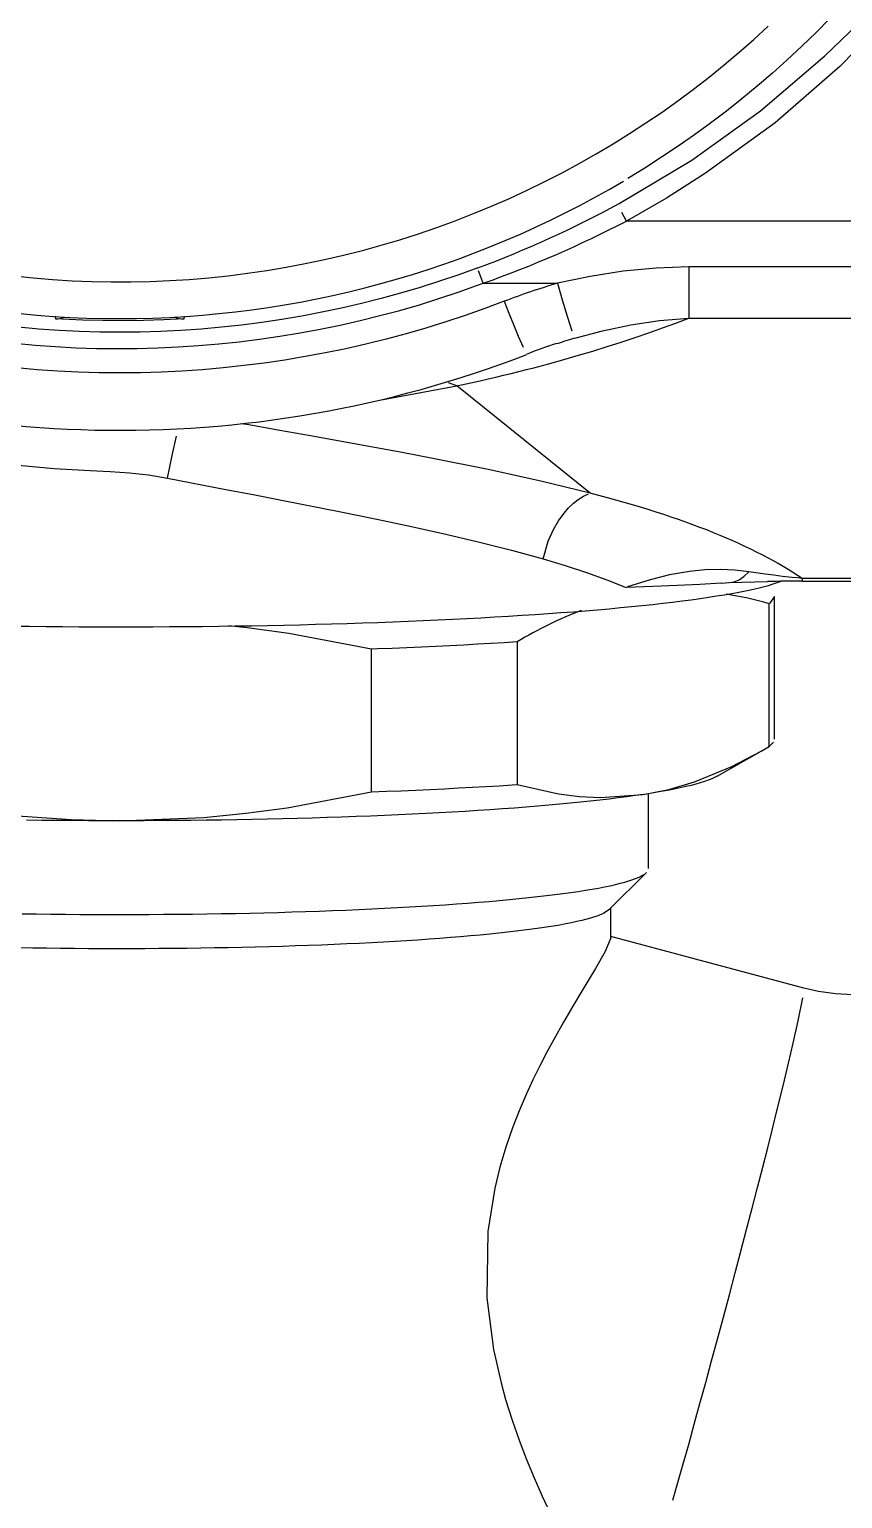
# Model space of a CAD drawing. Header units: millimetres. Extents: x 441156 to 441876, y 4514765 to 4515211.
# Drawn here: x 441593.2436 to 441593.3243, y 4515153.6688 to 4515153.8147 of the extents above; entities that cross this region are included whole.
import ezdxf

# ---------------------------------------------------------------- set-up
doc = ezdxf.new("R2010")
doc.units = ezdxf.units.MM
doc.layers.add('Terminale_sfiato', color=7, linetype='Continuous')

msp = doc.modelspace()

# ---------------------------------------------------------------- linework, layer by layer
at = {"layer": 'Terminale_sfiato', "color": 254, "linetype": 'Continuous'}
for p, q in [((441593.4305942032, 4515153.795660889), (441593.302889388, 4515153.795660889)), ((441593.3433498802, 4515153.791109625), (441593.309093766, 4515153.791109625)), ((441593.309093766, 4515153.791109625), (441593.309093766, 4515153.786016192)), ((441593.2886607071, 4515153.789483634), (441593.2960482343, 4515153.789483634)), ((441593.2461738446, 4515153.786209108), (441593.2462141872, 4515153.785969921)), ((441593.2589742191, 4515153.785969921), (441593.2590148334, 4515153.786210719)), ((441593.309093766, 4515153.786016192), (441593.3433498802, 4515153.786016192)), ((441593.2783611083, 4515153.777869618), (441593.2860406312, 4515153.779296116)), ((441593.2992936045, 4515153.76862656), (441593.2860406312, 4515153.779296116)), ((441593.3123051936, 4515153.759708242), (441593.3130771662, 4515153.759755875)), ((441593.3130733529, 4515153.759755665), (441593.3168991698, 4515153.759860759)), ((441593.3433498802, 4515153.760175073), (441593.3203176107, 4515153.760175073)), ((441593.3203176107, 4515153.760175073), (441593.3203176107, 4515153.759902152)), ((441593.3203176107, 4515153.759901977), (441593.3433498802, 4515153.759901977)), ((441593.3175942032, 4515153.74419567), (441593.3175942032, 4515153.758368031)), ((441593.3170557274, 4515153.743467974), (441593.3170557274, 4515153.757640336)), ((441593.2920557274, 4515153.753866382), (441593.2920557274, 4515153.739694021)), ((441593.2775942032, 4515153.738966325), (441593.2775942032, 4515153.753138687)), ((441593.3119013185, 4515153.740527476), (441593.3162588608, 4515153.743004788)), ((441593.3162466854, 4515153.742997866), (441593.3170557274, 4515153.743467974)), ((441593.3050942032, 4515153.731357956), (441593.3050942032, 4515153.738788258)), ((441593.3011572721, 4515153.727250501), (441593.3048928928, 4515153.730957637)), ((441593.3013442032, 4515153.724459864), (441593.3013442032, 4515153.727436007)), ((441593.320488337, 4515153.719477565), (441593.3013442032, 4515153.7245877))]:
    msp.add_line(p, q, dxfattribs=at)
for points in [[(441593.3021578767, 4515153.797402498, 0), (441593.309384381, 4515153.801727909, 0), (441593.3162123332, 4515153.806626792, 0), (441593.3225974899, 4515153.812067935, 0), (441593.3258209877, 4515153.815193787, 0), (441593.3289053382, 4515153.818466608, 0), (441593.3342436531, 4515153.824920624, 0), (441593.3390199041, 4515153.83180415, 0), (441593.3432004894, 4515153.839074254, 0), (441593.3451851439, 4515153.843113863, 0), (441593.346988966, 4515153.847252156, 0), (441593.3498195998, 4515153.855103335, 0), (441593.3519834686, 4515153.863182983, 0), (441593.3534628536, 4515153.871435005, 0), (441593.3539705473, 4515153.875920552, 0), (441593.3542760199, 4515153.880439116, 0), (441593.3543104269, 4515153.888613959, 0), (441593.3536741494, 4515153.896834509, 0), (441593.3523755288, 4515153.904957308, 0), (441593.3523224886, 4515153.905218565, 0)], [(441593.3300308288, 4515153.817116137, 0), (441593.3240823, 4515153.811022215, 0), (441593.317637841, 4515153.805441576, 0), (441593.3107390348, 4515153.800409398, 0), (441593.3068694544, 4515153.797949328, 0), (441593.302889388, 4515153.795660889, 0)], [(441593.3231048653, 4515153.815813815, 0), (441593.3217155314, 4515153.814408633, 0), (441593.3202979856, 4515153.813031698, 0), (441593.3188528062, 4515153.811683571, 0), (441593.3173805831, 4515153.810364803, 0), (441593.3158819174, 4515153.809075933, 0), (441593.3143574206, 4515153.807817487, 0), (441593.312807715, 4515153.806589978, 0), (441593.311233433, 4515153.805393906, 0), (441593.3096352172, 4515153.804229761, 0), (441593.30801372, 4515153.803098018, 0), (441593.3063696033, 4515153.801999139, 0), (441593.3047035378, 4515153.800933571, 0), (441593.3030162039, 4515153.799901749, 0), (441593.3025896631, 4515153.799648251, 0)], [(441593.2420667272, 4515153.790213628, 0), (441593.2439957118, 4515153.790017102, 0), (441593.2459283553, 4515153.789860255, 0), (441593.2478638351, 4515153.789743154, 0), (441593.2498013279, 4515153.78966585, 0), (441593.2517400091, 4515153.789628375, 0), (441593.2536790538, 4515153.789630746, 0), (441593.2556176369, 4515153.78967296, 0), (441593.2575549334, 4515153.789755, 0), (441593.259490119, 4515153.789876832, 0), (441593.2614223703, 4515153.790038402, 0), (441593.263350865, 4515153.790239643, 0), (441593.2652747825, 4515153.79048047, 0), (441593.2671933042, 4515153.790760779, 0), (441593.2691056136, 4515153.791080451, 0), (441593.2710108972, 4515153.791439351, 0), (441593.272908344, 4515153.791837324, 0), (441593.2747971467, 4515153.792274203, 0), (441593.2766765017, 4515153.792749801, 0), (441593.2785456091, 4515153.793263916, 0), (441593.2804036736, 4515153.793816329, 0), (441593.2822499047, 4515153.794406805, 0), (441593.2840835167, 4515153.795035093, 0), (441593.2859037293, 4515153.795700925, 0), (441593.287709768, 4515153.796404019, 0), (441593.2895008643, 4515153.797144074, 0), (441593.2912762561, 4515153.797920777, 0), (441593.2930351878, 4515153.798733795, 0), (441593.2947769111, 4515153.799582785, 0), (441593.2965006848, 4515153.800467383, 0), (441593.2982057754, 4515153.801387215, 0), (441593.2998914573, 4515153.802341888, 0), (441593.3015570132, 4515153.803330995, 0), (441593.3032017345, 4515153.804354118, 0), (441593.3048249212, 4515153.805410819, 0), (441593.3064258827, 4515153.80650065, 0), (441593.3080039377, 4515153.807623147, 0), (441593.3095584147, 4515153.808777831, 0), (441593.3110886522, 4515153.809964212, 0), (441593.3125939991, 4515153.811181785, 0), (441593.314073815, 4515153.812430031, 0), (441593.31552747, 4515153.81370842, 0), (441593.3169543456, 4515153.815016407, 0)], [(441593.302889388, 4515153.795660889, 0), (441593.3028635037, 4515153.795704661, 0), (441593.302837651, 4515153.795748916, 0), (441593.3028118613, 4515153.795793598, 0), (441593.302786166, 4515153.795838654, 0), (441593.3027605966, 4515153.79588403, 0), (441593.302735184, 4515153.795929669, 0), (441593.3027099593, 4515153.795975517, 0), (441593.3026849532, 4515153.796021516, 0), (441593.3026601962, 4515153.796067612, 0), (441593.3026357184, 4515153.796113748, 0), (441593.3026115497, 4515153.796159868, 0), (441593.3025877195, 4515153.796205916, 0), (441593.3025642568, 4515153.796251834, 0), (441593.3025411902, 4515153.796297569, 0), (441593.3025185479, 4515153.796343063, 0), (441593.3024963574, 4515153.796388262, 0), (441593.3024746457, 4515153.796433111, 0), (441593.3024534393, 4515153.796477553, 0), (441593.302432764, 4515153.796521537, 0), (441593.3024126451, 4515153.796565007, 0), (441593.302393107, 4515153.796607913, 0), (441593.3023741736, 4515153.796650199, 0), (441593.3023558679, 4515153.796691815, 0), (441593.3023382121, 4515153.796732712, 0), (441593.302321228, 4515153.796772838, 0), (441593.302304936, 4515153.796812145, 0), (441593.3022893561, 4515153.796850584, 0), (441593.3022745072, 4515153.79688811, 0), (441593.3022604075, 4515153.796924677, 0), (441593.302247074, 4515153.796960239, 0), (441593.3022345232, 4515153.796994754, 0), (441593.3022227702, 4515153.797028179, 0), (441593.3022118293, 4515153.797060474, 0), (441593.302201714, 4515153.7970916, 0), (441593.3021924365, 4515153.797121517, 0), (441593.3021840082, 4515153.797150191, 0), (441593.3021764391, 4515153.797177586, 0), (441593.3021697388, 4515153.797203668, 0), (441593.3021639152, 4515153.797228407, 0), (441593.3021589755, 4515153.797251771, 0), (441593.3021549257, 4515153.797273734, 0), (441593.3021517707, 4515153.797294266, 0), (441593.3021495144, 4515153.797313344, 0), (441593.3021481595, 4515153.797330944, 0), (441593.3021477077, 4515153.797347045, 0), (441593.3021481595, 4515153.797361627, 0), (441593.3021495144, 4515153.797374673, 0), (441593.3021517707, 4515153.797386167, 0), (441593.3021549257, 4515153.797396094, 0), (441593.3021578767, 4515153.797402498, 0)], [(441593.2881360814, 4515153.791011759, 0), (441593.2862405778, 4515153.79032795, 0), (441593.2843318286, 4515153.78968174, 0), (441593.2824105853, 4515153.789073383, 0), (441593.2804776041, 4515153.788503119, 0), (441593.278533646, 4515153.787971171, 0), (441593.2765794763, 4515153.787477749, 0), (441593.2746158643, 4515153.787023049, 0), (441593.272643583, 4515153.786607248, 0), (441593.2706634089, 4515153.78623051, 0), (441593.2686761214, 4515153.785892984, 0), (441593.2666825029, 4515153.785594802, 0), (441593.2646833383, 4515153.785336083, 0), (441593.2626794146, 4515153.785116927, 0), (441593.2606715206, 4515153.784937421, 0), (441593.2586604468, 4515153.784797636, 0), (441593.2566469849, 4515153.784697627, 0), (441593.2546319275, 4515153.784637433, 0), (441593.2526160679, 4515153.784617077, 0), (441593.2506001998, 4515153.784636568, 0), (441593.2485851166, 4515153.784695898, 0), (441593.2465716117, 4515153.784795045, 0), (441593.2445604776, 4515153.784933968, 0), (441593.2425525063, 4515153.785112612, 0)], [(441593.2886607071, 4515153.789483634, 0), (441593.2886423951, 4515153.789532568, 0), (441593.2886058604, 4515153.789630678, 0), (441593.2885695929, 4515153.789728708, 0), (441593.2885516146, 4515153.789777543, 0), (441593.2885337693, 4515153.78982618, 0), (441593.2885160786, 4515153.789874559, 0), (441593.2884985641, 4515153.789922621, 0), (441593.2884812472, 4515153.789970308, 0), (441593.2884641489, 4515153.79001756, 0), (441593.2884472901, 4515153.790064322, 0), (441593.2884306913, 4515153.790110535, 0), (441593.2884143727, 4515153.790156144, 0), (441593.2883983543, 4515153.790201092, 0), (441593.2883826555, 4515153.790245326, 0), (441593.2883672954, 4515153.790288791, 0), (441593.2883522928, 4515153.790331434, 0), (441593.288337666, 4515153.790373204, 0), (441593.2883234328, 4515153.790414049, 0), (441593.2883096104, 4515153.79045392, 0), (441593.2882962159, 4515153.790492768, 0), (441593.2882832654, 4515153.790530547, 0), (441593.2882707748, 4515153.790567208, 0), (441593.2882587592, 4515153.790602709, 0), (441593.2882472334, 4515153.790637006, 0), (441593.2882362113, 4515153.790670056, 0), (441593.2882257064, 4515153.790701821, 0), (441593.2882157314, 4515153.790732261, 0), (441593.2882062987, 4515153.790761339, 0), (441593.2881974195, 4515153.790789018, 0), (441593.2881891048, 4515153.790815268, 0), (441593.2881813646, 4515153.790840054, 0), (441593.2881742085, 4515153.790863346, 0), (441593.288167645, 4515153.790885117, 0), (441593.2881616824, 4515153.79090534, 0), (441593.2881563276, 4515153.79092399, 0), (441593.2881515874, 4515153.790941045, 0), (441593.2881474675, 4515153.790956482, 0), (441593.2881439729, 4515153.790970285, 0), (441593.2881411078, 4515153.790982436, 0), (441593.2881388758, 4515153.79099292, 0), (441593.2881372796, 4515153.791001725, 0), (441593.2881363211, 4515153.791008839, 0), (441593.2881360814, 4515153.791011759, 0)], [(441593.309093766, 4515153.791109625, 0), (441593.305832383, 4515153.790998616, 0), (441593.3025710001, 4515153.79067996, 0), (441593.2992984437, 4515153.790168898, 0), (441593.2960482343, 4515153.789483634, 0)], [(441593.2421669679, 4515153.783521166, 0), (441593.2441892683, 4515153.783336401, 0), (441593.2462148292, 4515153.783191349, 0), (441593.248242865, 4515153.783086069, 0), (441593.2502725889, 4515153.7830206, 0), (441593.2523032135, 4515153.782994967, 0), (441593.2543339509, 4515153.783009181, 0), (441593.2563640134, 4515153.783063236, 0), (441593.2583926134, 4515153.783157111, 0), (441593.260418964, 4515153.783290771, 0), (441593.262442279, 4515153.783464162, 0), (441593.2644617734, 4515153.783677218, 0), (441593.2664766639, 4515153.783929855, 0), (441593.2684861688, 4515153.784221976, 0), (441593.2704895085, 4515153.784553468, 0), (441593.2724859058, 4515153.784924203, 0), (441593.2744745862, 4515153.785334035, 0), (441593.2764547782, 4515153.785782807, 0), (441593.2784257137, 4515153.786270344, 0), (441593.2803866279, 4515153.786796457, 0), (441593.2823367603, 4515153.787360941, 0), (441593.2842753541, 4515153.787963579, 0), (441593.2862016574, 4515153.788604136, 0), (441593.2881149229, 4515153.789282363, 0), (441593.2886607071, 4515153.789483634, 0)], [(441593.2960482343, 4515153.789483634, 0), (441593.2961085545, 4515153.789275148, 0), (441593.2961688012, 4515153.789067579, 0), (441593.296228901, 4515153.788861182, 0), (441593.2962887808, 4515153.788656206, 0), (441593.2963483674, 4515153.788452902, 0), (441593.2964075884, 4515153.788251517, 0), (441593.2964663715, 4515153.788052298, 0), (441593.2965246452, 4515153.787855485, 0), (441593.2965823385, 4515153.787661321, 0), (441593.296639381, 4515153.78747004, 0), (441593.2966957033, 4515153.787281875, 0), (441593.2967512368, 4515153.787097058, 0), (441593.2968059139, 4515153.786915812, 0), (441593.2968596678, 4515153.786738358, 0), (441593.296912433, 4515153.786564911, 0), (441593.2969641454, 4515153.786395685, 0), (441593.2970147419, 4515153.786230884, 0), (441593.2970641608, 4515153.78607071, 0), (441593.297112342, 4515153.785915358, 0), (441593.2971592267, 4515153.785765017, 0), (441593.2972047579, 4515153.785619871, 0), (441593.29724888, 4515153.785480095, 0), (441593.2972915393, 4515153.785345861, 0), (441593.2973326839, 4515153.785217331, 0), (441593.2973722635, 4515153.785094663, 0), (441593.29741023, 4515153.784978006, 0), (441593.2974465372, 4515153.784867502, 0), (441593.2974811407, 4515153.784763286, 0), (441593.2975139984, 4515153.784665484, 0), (441593.2975450704, 4515153.784574216, 0), (441593.2975743186, 4515153.784489593, 0), (441593.2976017076, 4515153.784411719, 0), (441593.2976272039, 4515153.784340687, 0), (441593.2976507765, 4515153.784276585, 0), (441593.2976723966, 4515153.784219491, 0), (441593.2976920379, 4515153.784169474, 0), (441593.2977096765, 4515153.784126595, 0), (441593.2977252909, 4515153.784090906, 0), (441593.297738862, 4515153.784062452, 0), (441593.2977503734, 4515153.784041265, 0), (441593.297759811, 4515153.784027373, 0), (441593.29776301, 4515153.784023856, 0)], [(441593.199454353, 4515153.788274079, 0), (441593.2022658328, 4515153.786328631, 0), (441593.2048484909, 4515153.784669047, 0), (441593.2075768466, 4515153.783039807, 0), (441593.2104672159, 4515153.781445166, 0), (441593.213457906, 4515153.779930172, 0), (441593.2167499945, 4515153.778413861, 0), (441593.2201836373, 4515153.776993779, 0), (441593.2227080645, 4515153.77605123, 0), (441593.2252976089, 4515153.775170962, 0), (441593.2279492498, 4515153.774358415, 0), (441593.2306584369, 4515153.773618924, 0), (441593.2334210415, 4515153.772957555, 0), (441593.2362312821, 4515153.772379015, 0), (441593.2393481782, 4515153.771847016, 0), (441593.2425064064, 4515153.771423805, 0), (441593.2460683284, 4515153.771085236, 0), (441593.2496565455, 4515153.770891198, 0)], [(441593.290754927, 4515153.787699142, 0), (441593.2888323547, 4515153.786977618, 0), (441593.2868960463, 4515153.786293519, 0), (441593.2849467357, 4515153.785647103, 0), (441593.2829851618, 4515153.785038614, 0), (441593.2810120682, 4515153.784468284, 0), (441593.2790282028, 4515153.783936328, 0), (441593.2770343176, 4515153.783442949, 0), (441593.2750311682, 4515153.782988333, 0), (441593.2730195142, 4515153.782572654, 0), (441593.2710001178, 4515153.782196067, 0), (441593.2689737447, 4515153.781858716, 0), (441593.2669411629, 4515153.781560729, 0), (441593.2649031429, 4515153.78130222, 0), (441593.2628604572, 4515153.781083285, 0), (441593.26081388, 4515153.780904007, 0), (441593.2587641871, 4515153.780764456, 0), (441593.2567121555, 4515153.780664683, 0), (441593.254658563, 4515153.780604727, 0), (441593.252604188, 4515153.78058461, 0), (441593.2505498092, 4515153.78060434, 0), (441593.2484962053, 4515153.780663908, 0), (441593.2464441548, 4515153.780763295, 0), (441593.2443944354, 4515153.78090246, 0), (441593.2423478243, 4515153.781081351, 0)], [(441593.290754927, 4515153.787699142, 0), (441593.2908338065, 4515153.787496887, 0), (441593.2909125899, 4515153.787295544, 0), (441593.2909911812, 4515153.787095355, 0), (441593.2910694847, 4515153.786896566, 0), (441593.2911474049, 4515153.786699418, 0), (441593.2912248469, 4515153.786504151, 0), (441593.2913017164, 4515153.786311005, 0), (441593.2913779197, 4515153.786120214, 0), (441593.2914533641, 4515153.785932009, 0), (441593.2915279574, 4515153.785746621, 0), (441593.291601609, 4515153.785564276, 0), (441593.291674229, 4515153.785385195, 0), (441593.291745729, 4515153.785209598, 0), (441593.2918160218, 4515153.785037697, 0), (441593.2918850219, 4515153.784869703, 0), (441593.2919526451, 4515153.784705819, 0), (441593.2920188091, 4515153.784546246, 0), (441593.2920834332, 4515153.784391177, 0), (441593.2921464388, 4515153.784240803, 0), (441593.292207749, 4515153.784095306, 0), (441593.2922672892, 4515153.783954863, 0), (441593.2923249868, 4515153.783819646, 0), (441593.2923807715, 4515153.783689818, 0), (441593.2924345754, 4515153.78356554, 0), (441593.2924863328, 4515153.783446961, 0), (441593.2925359809, 4515153.783334226, 0), (441593.292583459, 4515153.783227473, 0), (441593.2926287093, 4515153.783126832, 0), (441593.2926716767, 4515153.783032425, 0), (441593.2927123088, 4515153.782944367, 0), (441593.2927505561, 4515153.782862767, 0), (441593.2927863721, 4515153.782787722, 0), (441593.2928197131, 4515153.782719324, 0), (441593.2928505385, 4515153.782657658, 0), (441593.2928788107, 4515153.782602796, 0), (441593.2929044953, 4515153.782554809, 0), (441593.2929275609, 4515153.782513752, 0), (441593.2929479795, 4515153.782479676, 0), (441593.2929657262, 4515153.782452623, 0), (441593.2929807794, 4515153.782432627, 0), (441593.2929931208, 4515153.78241971, 0), (441593.2930027352, 4515153.782413889, 0), (441593.2930076176, 4515153.782413952, 0)], [(441593.2589742191, 4515153.785969921, 0), (441593.2569629968, 4515153.785863588, 0), (441593.2549500514, 4515153.785797062, 0), (441593.2529361767, 4515153.785770373, 0), (441593.2509221672, 4515153.785783532, 0), (441593.2489088172, 4515153.785836531, 0), (441593.2468969207, 4515153.785929351, 0), (441593.2462141872, 4515153.785969921, 0)], [(441593.2860406312, 4515153.779296116, 0), (441593.2868249217, 4515153.779462343, 0), (441593.2876055614, 4515153.779631916, 0), (441593.2883824905, 4515153.779804783, 0), (441593.2891556507, 4515153.779980894, 0), (441593.2899249857, 4515153.780160201, 0), (441593.2906904409, 4515153.78034265, 0), (441593.2914519635, 4515153.78052819, 0), (441593.2922095027, 4515153.780716769, 0), (441593.292963009, 4515153.780908336, 0), (441593.2937124351, 4515153.781102837, 0), (441593.2951988662, 4515153.781500431, 0), (441593.2966684524, 4515153.781909125, 0), (441593.2981208786, 4515153.782328491, 0), (441593.2995558575, 4515153.782758101, 0), (441593.30097313, 4515153.783197523, 0), (441593.3023724639, 4515153.783646328, 0), (441593.3037536537, 4515153.784104087, 0), (441593.3051165202, 4515153.784570375, 0), (441593.3064609097, 4515153.785044766, 0), (441593.3077866933, 4515153.785526844, 0), (441593.309093766, 4515153.786016192, 0)], [(441593.29776301, 4515153.784023856, 0), (441593.3005201896, 4515153.784761108, 0), (441593.3033212505, 4515153.785355968, 0), (441593.3061858681, 4515153.785786659, 0), (441593.309093766, 4515153.786016192, 0)], [(441593.2860406312, 4515153.779296116, 0), (441593.2856343232, 4515153.779450398, 0), (441593.2852285102, 4515153.779581189, 0), (441593.2849199789, 4515153.779664969, 0)], [(441593.2497104015, 4515153.774949728, 0), (441593.2497109021, 4515153.774747046, 0), (441593.2497109404, 4515153.774538711, 0), (441593.2497105164, 4515153.774324978, 0), (441593.2497096307, 4515153.774106107, 0), (441593.2497082842, 4515153.773882364, 0), (441593.2497064787, 4515153.773654023, 0), (441593.2497042164, 4515153.773421362, 0), (441593.2497014999, 4515153.773184664, 0), (441593.2496983327, 4515153.772944217, 0), (441593.2496947186, 4515153.772700313, 0), (441593.2496906619, 4515153.772453252, 0), (441593.2496861676, 4515153.772203334, 0), (441593.2496812412, 4515153.771950861, 0), (441593.2496758888, 4515153.771696145, 0), (441593.2496701167, 4515153.771439493, 0), (441593.2496639321, 4515153.771181217, 0), (441593.2496573425, 4515153.770921635, 0), (441593.2496565455, 4515153.770891198, 0)], [(441593.2573363101, 4515153.770134367, 0), (441593.25738381, 4515153.770390263, 0), (441593.2574318915, 4515153.770644893, 0), (441593.2574804958, 4515153.770897949, 0), (441593.257529564, 4515153.771149121, 0), (441593.257579036, 4515153.771398104, 0), (441593.2576288517, 4515153.771644593, 0), (441593.2576789505, 4515153.77188829, 0), (441593.2577292711, 4515153.772128897, 0), (441593.2577797524, 4515153.77236612, 0), (441593.2578303328, 4515153.772599671, 0), (441593.2578809508, 4515153.772829265, 0), (441593.2579315446, 4515153.773054623, 0), (441593.2579820525, 4515153.773275469, 0), (441593.2580324131, 4515153.773491536, 0), (441593.258082565, 4515153.773702559, 0), (441593.2581324471, 4515153.773908282, 0), (441593.2581819987, 4515153.774108454, 0), (441593.2582311593, 4515153.77430283, 0), (441593.258279869, 4515153.774491175, 0), (441593.2583280686, 4515153.774673258, 0), (441593.2583756993, 4515153.774848859, 0), (441593.258422703, 4515153.775017762, 0), (441593.2584294807, 4515153.775041747, 0)], [(441593.2992936045, 4515153.76862656, 0), (441593.2943847082, 4515153.76983122, 0), (441593.2891663717, 4515153.770979911, 0), (441593.2836729965, 4515153.772086635, 0), (441593.2806328782, 4515153.772667094, 0), (441593.2775311743, 4515153.773242461, 0), (441593.2715403694, 4515153.774321959, 0), (441593.2684718132, 4515153.774865971, 0), (441593.2653995283, 4515153.775408947, 0), (441593.2646642011, 4515153.775538985, 0)], [(441593.2496565455, 4515153.770891198, 0), (441593.2497604433, 4515153.77088766, 0), (441593.2516544456, 4515153.770801078, 0), (441593.2535488497, 4515153.770660628, 0), (441593.2554477641, 4515153.770445854, 0), (441593.2573363101, 4515153.770134367, 0)], [(441593.2573363101, 4515153.770134367, 0), (441593.2631176945, 4515153.76901179, 0), (441593.2659925079, 4515153.768457016, 0), (441593.2688151968, 4515153.767910534, 0), (441593.2745441588, 4515153.766782147, 0), (441593.2780967367, 4515153.766058106, 0), (441593.2815624129, 4515153.765323482, 0), (441593.2849550361, 4515153.764567411, 0), (441593.2881865022, 4515153.763802742, 0), (441593.2914807042, 4515153.762965691, 0), (441593.29463026, 4515153.76209649, 0)], [(441593.29463026, 4515153.76209649, 0), (441593.2946860719, 4515153.762352037, 0), (441593.2947474974, 4515153.762606491, 0), (441593.2948144616, 4515153.762859542, 0), (441593.294886883, 4515153.76311088, 0), (441593.2949646733, 4515153.7633602, 0), (441593.2950477377, 4515153.763607197, 0), (441593.2951359751, 4515153.763851572, 0), (441593.2952292778, 4515153.764093026, 0), (441593.2953275323, 4515153.764331264, 0), (441593.2954306189, 4515153.764565999, 0), (441593.295538412, 4515153.764796942, 0), (441593.2956507801, 4515153.765023811, 0), (441593.2957675866, 4515153.765246333, 0), (441593.2958886888, 4515153.765464233, 0), (441593.2960139395, 4515153.765677249, 0), (441593.2961431859, 4515153.76588512, 0), (441593.2962762706, 4515153.766087593, 0), (441593.2964130315, 4515153.766284419, 0), (441593.296553302, 4515153.766475362, 0), (441593.296696911, 4515153.766660187, 0), (441593.2968436838, 4515153.76683867, 0), (441593.2969934413, 4515153.767010592, 0), (441593.2971460013, 4515153.767175745, 0), (441593.2973011778, 4515153.767333928, 0), (441593.2974587817, 4515153.767484946, 0), (441593.2976186211, 4515153.767628618, 0), (441593.2977805012, 4515153.767764766, 0), (441593.2979442248, 4515153.767893227, 0), (441593.2981095925, 4515153.768013842, 0), (441593.2982764026, 4515153.768126465, 0), (441593.2984444521, 4515153.768230961, 0), (441593.2986135361, 4515153.768327199, 0), (441593.2987834486, 4515153.768415064, 0), (441593.2989539828, 4515153.768494448, 0), (441593.2991249307, 4515153.768565254, 0), (441593.2992936045, 4515153.76862656, 0)], [(441593.3203176107, 4515153.760175073, 0), (441593.3198722684, 4515153.760471777, 0), (441593.3194130502, 4515153.760767004, 0), (441593.3189399586, 4515153.761060695, 0), (441593.3184529975, 4515153.761352796, 0), (441593.3179521731, 4515153.761643248, 0), (441593.3174374934, 4515153.761931992, 0), (441593.3169089688, 4515153.762218968, 0), (441593.3163666124, 4515153.762504116, 0), (441593.3158104394, 4515153.762787374, 0), (441593.3152404681, 4515153.76306868, 0), (441593.3146567197, 4515153.76334797, 0), (441593.3140592186, 4515153.763625181, 0), (441593.3134479921, 4515153.763900247, 0), (441593.3128230714, 4515153.764173103, 0), (441593.3121844911, 4515153.764443682, 0), (441593.3115322898, 4515153.764711914, 0), (441593.31086651, 4515153.764977733, 0), (441593.3101871982, 4515153.765241069, 0), (441593.3094944055, 4515153.765501851, 0), (441593.3087881875, 4515153.76576001, 0), (441593.3080686046, 4515153.766015473, 0), (441593.3073357219, 4515153.766268168, 0), (441593.3065896097, 4515153.766518022, 0), (441593.3058303435, 4515153.766764961, 0), (441593.3050580043, 4515153.767008912, 0), (441593.3042726787, 4515153.767249799, 0), (441593.303474459, 4515153.767487549, 0), (441593.3026634436, 4515153.767722084, 0), (441593.3018397365, 4515153.767953329, 0), (441593.3010034487, 4515153.768181208, 0), (441593.3001546968, 4515153.768405643, 0), (441593.2992936045, 4515153.76862656, 0)], [(441593.29463026, 4515153.76209649, 0), (441593.2968122016, 4515153.761439116, 0), (441593.2989105502, 4515153.7607505, 0), (441593.3009291596, 4515153.760029421, 0), (441593.3028571787, 4515153.759279798, 0)], [(441593.2525942032, 4515153.755360785, 0), (441593.2542372187, 4515153.755362527, 0), (441593.2558792605, 4515153.755367756, 0), (441593.2575193558, 4515153.755376467, 0), (441593.2591565325, 4515153.755388653, 0), (441593.2607898206, 4515153.755404309, 0), (441593.2624182522, 4515153.755423427, 0), (441593.2640408624, 4515153.755445992, 0), (441593.2656566896, 4515153.755471993, 0), (441593.2672647765, 4515153.755501415, 0), (441593.2688641699, 4515153.755534239, 0), (441593.2704539222, 4515153.755570447, 0), (441593.2720330913, 4515153.755610016, 0), (441593.2736007416, 4515153.755652924, 0), (441593.2751559441, 4515153.755699146, 0), (441593.276697777, 4515153.755748652, 0), (441593.2782253269, 4515153.755801415, 0), (441593.2797376886, 4515153.755857402, 0), (441593.2812339658, 4515153.755916582, 0), (441593.282713272, 4515153.755978919, 0), (441593.2841747305, 4515153.756044375, 0), (441593.2856174752, 4515153.756112912, 0), (441593.2870406514, 4515153.756184489, 0), (441593.2884434156, 4515153.756259065, 0), (441593.2898249366, 4515153.756336594, 0), (441593.2911843958, 4515153.756417031, 0), (441593.2925209876, 4515153.756500329, 0), (441593.2938339199, 4515153.756586437, 0), (441593.2951224148, 4515153.756675306, 0), (441593.2963857087, 4515153.756766881, 0), (441593.2976230531, 4515153.756861109, 0), (441593.2988337146, 4515153.756957934, 0), (441593.3000169761, 4515153.757057299, 0), (441593.3011721362, 4515153.757159145, 0), (441593.3022985103, 4515153.757263411, 0), (441593.3033954313, 4515153.757370036, 0), (441593.3044622488, 4515153.757478956, 0), (441593.3054983309, 4515153.757590108, 0), (441593.3065030636, 4515153.757703424, 0), (441593.3074758515, 4515153.757818838, 0), (441593.3084161181, 4515153.757936281, 0), (441593.3093233063, 4515153.758055685, 0), (441593.3101968785, 4515153.758176978, 0), (441593.311036317, 4515153.758300088, 0), (441593.3118411245, 4515153.758424942, 0), (441593.312610824, 4515153.758551467, 0), (441593.3133449593, 4515153.758679587, 0), (441593.3140430956, 4515153.758809227, 0), (441593.3147048191, 4515153.75894031, 0), (441593.3153297377, 4515153.759072757, 0), (441593.315917481, 4515153.759206492, 0), (441593.3164677008, 4515153.759341433, 0), (441593.316980071, 4515153.759477501, 0), (441593.3174542881, 4515153.759614616, 0), (441593.317890071, 4515153.759752696, 0), (441593.3182645141, 4515153.759883329, 0)], [(441593.3150514199, 4515153.760836241, 0), (441593.3136395192, 4515153.76099795, 0), (441593.3121785753, 4515153.761062609, 0), (441593.3106663903, 4515153.761020413, 0), (441593.3091420719, 4515153.760869049, 0), (441593.3071642721, 4515153.760514631, 0), (441593.3052406482, 4515153.760023656, 0), (441593.3029991714, 4515153.759326079, 0), (441593.3028571787, 4515153.759279798, 0)], [(441593.3123122794, 4515153.759711608, 0), (441593.3121609772, 4515153.759699782, 0), (441593.3101590797, 4515153.759564415, 0), (441593.3079439022, 4515153.759450367, 0), (441593.3055025887, 4515153.759355704, 0), (441593.3028571787, 4515153.759279798, 0)], [(441593.3130745602, 4515153.759755492, 0), (441593.3132025701, 4515153.759763299, 0), (441593.3133301854, 4515153.759778709, 0), (441593.3134572507, 4515153.759801701, 0), (441593.3135836113, 4515153.759832246, 0), (441593.313709113, 4515153.75987031, 0), (441593.3138336032, 4515153.759915845, 0), (441593.31395693, 4515153.759968795, 0), (441593.3140789432, 4515153.760029096, 0), (441593.3141994942, 4515153.760096675, 0), (441593.3143184361, 4515153.760171449, 0), (441593.3144356239, 4515153.760253327, 0), (441593.314550915, 4515153.76034221, 0), (441593.3146641688, 4515153.760437989, 0), (441593.3147752474, 4515153.760540547, 0), (441593.3148840154, 4515153.760649759, 0), (441593.3149903403, 4515153.760765493, 0), (441593.3150514199, 4515153.760836241, 0)], [(441593.3203176107, 4515153.760175073, 0), (441593.3200891183, 4515153.760193817, 0), (441593.3198660196, 4515153.760213654, 0), (441593.3196487253, 4515153.760234279, 0), (441593.319326004, 4515153.760267005, 0), (441593.3190298162, 4515153.760299003, 0), (441593.3183887225, 4515153.760373693, 0), (441593.3175054488, 4515153.7604862, 0), (441593.3166662434, 4515153.760601084, 0), (441593.3150514199, 4515153.760836241, 0)], [(441593.3175942032, 4515153.758368031, 0), (441593.317574204, 4515153.75822751, 0), (441593.3175142186, 4515153.758087075, 0), (441593.317414284, 4515153.757946814, 0), (441593.3172744616, 4515153.757806811, 0), (441593.3170948375, 4515153.757667155, 0), (441593.3170557274, 4515153.757640336, 0)], [(441593.2420166188, 4515153.755433467, 0), (441593.2436424696, 4515153.755412748, 0), (441593.2452736249, 4515153.755395485, 0), (441593.2469091181, 4515153.755381688, 0), (441593.2485479802, 4515153.755371364, 0), (441593.25018924, 4515153.75536452, 0), (441593.2518319248, 4515153.75536116, 0), (441593.2525942032, 4515153.755360785, 0)], [(441593.2775942032, 4515153.753138687, 0), (441593.2693924323, 4515153.75468749, 0), (441593.2652455744, 4515153.75525565, 0), (441593.2634038732, 4515153.755458875, 0)], [(441593.2920557274, 4515153.753866382, 0), (441593.2907624145, 4515153.753782457, 0), (441593.2894456144, 4515153.753701353, 0), (441593.2881061374, 4515153.753623121, 0), (441593.2867448077, 4515153.753547809, 0), (441593.2853624631, 4515153.753475464, 0), (441593.2839599541, 4515153.753406129, 0), (441593.2825381439, 4515153.753339847, 0), (441593.2810979074, 4515153.753276659, 0), (441593.2796401308, 4515153.753216605, 0), (441593.2781657112, 4515153.75315972, 0), (441593.2775942032, 4515153.753138687, 0)], [(441593.3170557274, 4515153.743467974, 0), (441593.3172429962, 4515153.743607556, 0), (441593.3173904826, 4515153.743747498, 0), (441593.317498096, 4515153.743887717, 0), (441593.31756577, 4515153.744028124, 0), (441593.3175934631, 4515153.744168635, 0), (441593.3175942032, 4515153.74419567, 0)], [(441593.3045557275, 4515153.738705231, 0), (441593.3070923433, 4515153.739211294, 0), (441593.3096289592, 4515153.739961036, 0), (441593.3133534358, 4515153.741486605, 0), (441593.3162466854, 4515153.742997866, 0)], [(441593.2775942032, 4515153.738966325, 0), (441593.2790747849, 4515153.739021981, 0), (441593.2805390714, 4515153.73908082, 0), (441593.2819861618, 4515153.739142806, 0), (441593.2834151655, 4515153.739207903, 0), (441593.2848252032, 4515153.739276067, 0), (441593.2862154072, 4515153.73934726, 0), (441593.287584922, 4515153.739421437, 0), (441593.288932905, 4515153.73949855, 0), (441593.2902585264, 4515153.739578554, 0), (441593.2915609708, 4515153.7396614, 0), (441593.2920557274, 4515153.739694021, 0)], [(441593.2920557274, 4515153.739694021, 0), (441593.2961566129, 4515153.73876428, 0), (441593.2982300419, 4515153.73850912, 0), (441593.3003020319, 4515153.738408267, 0), (441593.3045557275, 4515153.738705231, 0)], [(441593.3119013185, 4515153.740527476, 0), (441593.311646818, 4515153.740394292, 0), (441593.3113529508, 4515153.740261725, 0), (441593.3110199127, 4515153.740129864, 0), (441593.3106479257, 4515153.739998796, 0), (441593.3102372379, 4515153.739868608, 0), (441593.3097881229, 4515153.739739388, 0), (441593.3093008804, 4515153.739611222, 0), (441593.3087758349, 4515153.739484196, 0), (441593.3082133365, 4515153.739358392, 0), (441593.3076137603, 4515153.739233896, 0), (441593.3069775059, 4515153.739110791, 0), (441593.3063049975, 4515153.738989159, 0), (441593.3055966833, 4515153.738869079, 0), (441593.3048530357, 4515153.738750635, 0), (441593.3045557275, 4515153.738705231, 0)], [(441593.2275942032, 4515153.738966325, 0), (441593.2352171964, 4515153.737508699, 0), (441593.2429477733, 4515153.736533714, 0), (441593.2477608879, 4515153.736202345, 0), (441593.2525942032, 4515153.736090559, 0)], [(441593.2525942032, 4515153.736090559, 0), (441593.2609275365, 4515153.736421812, 0), (441593.2650942032, 4515153.736831502, 0), (441593.2692099713, 4515153.737389372, 0), (441593.2775942032, 4515153.738966325, 0)], [(441593.3045557275, 4515153.738705231, 0), (441593.3037638917, 4515153.738589183, 0), (441593.3029379442, 4515153.738474956, 0), (441593.3020784356, 4515153.738362624, 0), (441593.3011859389, 4515153.738252265, 0), (441593.3002610491, 4515153.738143951, 0), (441593.2993043828, 4515153.738037753, 0), (441593.2983165775, 4515153.737933744, 0), (441593.297298292, 4515153.737831991, 0), (441593.296250205, 4515153.737732565, 0), (441593.2951730152, 4515153.73763553, 0), (441593.2940674407, 4515153.73754095, 0), (441593.2929342185, 4515153.73744889, 0), (441593.2917741042, 4515153.737359411, 0), (441593.2905878709, 4515153.737272572, 0), (441593.2893763097, 4515153.737188431, 0), (441593.288140228, 4515153.737107043, 0), (441593.28688045, 4515153.737028465, 0), (441593.2855978154, 4515153.736952747, 0), (441593.2842931793, 4515153.736879941, 0), (441593.2829674114, 4515153.736810095, 0), (441593.2816213957, 4515153.736743255, 0), (441593.2802560292, 4515153.736679466, 0), (441593.2788722223, 4515153.736618769, 0), (441593.2774708975, 4515153.736561208, 0), (441593.2760529888, 4515153.736506819, 0), (441593.2746194417, 4515153.736455638, 0), (441593.2731712117, 4515153.7364077, 0), (441593.2717092641, 4515153.736363037, 0), (441593.2702345739, 4515153.736321677, 0), (441593.2687481238, 4515153.736283651, 0), (441593.2672509049, 4515153.736248981, 0), (441593.2657439152, 4515153.736217692, 0), (441593.2642281595, 4515153.736189804, 0), (441593.2627046481, 4515153.736165336, 0), (441593.2611743967, 4515153.736144305, 0), (441593.2596384254, 4515153.736126724, 0), (441593.2580977581, 4515153.736112604, 0), (441593.256553422, 4515153.736101956, 0), (441593.2550064465, 4515153.736094787, 0), (441593.2534578629, 4515153.736091101, 0), (441593.2525942032, 4515153.736090559, 0)], [(441593.2525942032, 4515153.736090559, 0), (441593.2510451712, 4515153.736092302, 0), (441593.249497172, 4515153.73609753, 0), (441593.2479512372, 4515153.736106239, 0), (441593.2464083977, 4515153.736118425, 0), (441593.2448696818, 4515153.736134076, 0), (441593.2433361155, 4515153.736153186, 0)], [(441593.2525942032, 4515153.72678228, 0), (441593.2540431684, 4515153.726784023, 0), (441593.2554910296, 4515153.726789251, 0), (441593.2569366838, 4515153.72679796, 0), (441593.2583790297, 4515153.726810142, 0), (441593.2598169682, 4515153.72682579, 0), (441593.261249404, 4515153.72684489, 0), (441593.2626752456, 4515153.726867429, 0), (441593.2640934068, 4515153.726893389, 0), (441593.2655028072, 4515153.72692275, 0), (441593.2669023729, 4515153.72695549, 0), (441593.2682910376, 4515153.726991585, 0), (441593.2696677434, 4515153.727031006, 0), (441593.2710314414, 4515153.727073723, 0), (441593.2723810927, 4515153.727119706, 0), (441593.2737156689, 4515153.727168916, 0), (441593.2750341534, 4515153.727221319, 0), (441593.2763355416, 4515153.727276872, 0), (441593.277618842, 4515153.727335535, 0), (441593.278883077, 4515153.727397262, 0), (441593.2801272832, 4515153.727462008, 0), (441593.2813505129, 4515153.727529721, 0), (441593.282551834, 4515153.727600351, 0), (441593.2837303314, 4515153.727673844, 0), (441593.2848851071, 4515153.727750143, 0), (441593.2860152815, 4515153.727829191, 0), (441593.2871199933, 4515153.727910927, 0), (441593.288198401, 4515153.72799529, 0), (441593.2892496831, 4515153.728082215, 0), (441593.2902730384, 4515153.728171635, 0), (441593.2912676875, 4515153.728263483, 0), (441593.2922328725, 4515153.728357689, 0), (441593.2931678579, 4515153.728454181, 0), (441593.2940719316, 4515153.728552884, 0), (441593.2949444048, 4515153.728653725, 0), (441593.2957846126, 4515153.728756626, 0), (441593.2965919151, 4515153.728861509, 0), (441593.297365697, 4515153.728968294, 0), (441593.298105369, 4515153.7290769, 0), (441593.2988103675, 4515153.729187243, 0), (441593.2994801553, 4515153.72929924, 0), (441593.3001142222, 4515153.729412805, 0), (441593.300712085, 4515153.729527853, 0), (441593.3012732884, 4515153.729644295, 0), (441593.3017974047, 4515153.729762043, 0), (441593.3022840347, 4515153.729881005, 0), (441593.3027328075, 4515153.730001095, 0), (441593.3031433813, 4515153.730122217, 0), (441593.3035154433, 4515153.730244281, 0), (441593.30384871, 4515153.730367193, 0), (441593.3041429275, 4515153.73049086, 0), (441593.3043978717, 4515153.730615187, 0), (441593.3046133483, 4515153.730740081, 0), (441593.3047891931, 4515153.730865445, 0), (441593.3048928928, 4515153.730957637, 0)], [(441593.3048928928, 4515153.730957637, 0), (441593.3049997384, 4515153.731083591, 0), (441593.305066658, 4515153.731209753, 0), (441593.3050936004, 4515153.731336029, 0), (441593.3050942032, 4515153.731357956, 0)], [(441593.3011572721, 4515153.727250501, 0), (441593.3010151942, 4515153.72712943, 0), (441593.3008333883, 4515153.727008762, 0), (441593.3006120035, 4515153.726888598, 0), (441593.3003512216, 4515153.726769036, 0), (441593.3000512564, 4515153.726650174, 0), (441593.2997123541, 4515153.726532109, 0), (441593.2993347928, 4515153.726414939, 0), (441593.2989188822, 4515153.72629876, 0), (441593.2984649635, 4515153.726183666, 0), (441593.2979734092, 4515153.726069752, 0), (441593.2974446226, 4515153.725957113, 0), (441593.2968790375, 4515153.72584584, 0), (441593.2962771181, 4515153.725736024, 0), (441593.2956393581, 4515153.725627755, 0), (441593.2949662808, 4515153.725521123, 0), (441593.2942584384, 4515153.725416215, 0), (441593.2935164117, 4515153.725313117, 0), (441593.2927408097, 4515153.725211913, 0), (441593.2919322684, 4515153.725112687, 0), (441593.2910914515, 4515153.72501552, 0), (441593.2902190486, 4515153.724920492, 0), (441593.2893157757, 4515153.724827681, 0), (441593.2883823739, 4515153.724737162, 0), (441593.2874196089, 4515153.72464901, 0), (441593.2864282706, 4515153.724563298, 0), (441593.2854091725, 4515153.724480095, 0), (441593.2843631507, 4515153.724399471, 0), (441593.2832910633, 4515153.724321491, 0), (441593.2821937901, 4515153.724246219, 0), (441593.2810722313, 4515153.724173716, 0), (441593.2799273072, 4515153.724104044, 0), (441593.2787599569, 4515153.724037258, 0), (441593.2775711385, 4515153.723973413, 0), (441593.2763618273, 4515153.723912561, 0), (441593.2751330154, 4515153.723854754, 0), (441593.273885711, 4515153.723800038, 0), (441593.2726209376, 4515153.723748458, 0), (441593.2713397329, 4515153.723700056, 0), (441593.270043148, 4515153.723654872, 0), (441593.2687322467, 4515153.723612943, 0), (441593.2674081047, 4515153.723574303, 0), (441593.2660718082, 4515153.723538985, 0), (441593.2647244539, 4515153.723507017, 0), (441593.263367147, 4515153.723478425, 0), (441593.2620010012, 4515153.723453234, 0), (441593.2606271373, 4515153.723431462, 0), (441593.2592466827, 4515153.72341313, 0), (441593.25786077, 4515153.723398251, 0), (441593.2564705362, 4515153.723386837, 0), (441593.255077122, 4515153.723378899, 0), (441593.2536816705, 4515153.723374441, 0), (441593.2522853269, 4515153.723373469, 0), (441593.2508892367, 4515153.723375984, 0), (441593.2494945454, 4515153.723381981, 0), (441593.2481023972, 4515153.723391458, 0), (441593.2467139345, 4515153.723404407, 0), (441593.2453302963, 4515153.723420815, 0), (441593.2439526179, 4515153.723440671, 0), (441593.2425820298, 4515153.723463957, 0)], [(441593.2428925249, 4515153.726861086, 0), (441593.2443202306, 4515153.726839461, 0), (441593.2457542401, 4515153.72682128, 0), (441593.2471934607, 4515153.726806556, 0), (441593.248636796, 4515153.726795298, 0), (441593.2500831462, 4515153.726787517, 0), (441593.2515314096, 4515153.726783218, 0), (441593.2525942032, 4515153.72678228, 0)], [(441593.3397515211, 4515153.724650186, 0), (441593.339170247, 4515153.724090695, 0), (441593.3381312174, 4515153.72319514, 0), (441593.3369713916, 4515153.722330801, 0), (441593.3357134824, 4515153.721530492, 0), (441593.3343747511, 4515153.720814549, 0), (441593.3329693534, 4515153.720196192, 0), (441593.3315097406, 4515153.719684428, 0), (441593.3300074114, 4515153.719285569, 0), (441593.3284733354, 4515153.719004061, 0), (441593.326918186, 4515153.718842917, 0), (441593.3253524583, 4515153.718803977, 0), (441593.3236287899, 4515153.718903366, 0), (441593.3219416057, 4515153.719147194, 0), (441593.3204884491, 4515153.719477535, 0)], [(441593.3013442032, 4515153.724468231, 0), (441593.3013294018, 4515153.724344583, 0), (441593.3012493832, 4515153.724081798, 0), (441593.3011001043, 4515153.723729911, 0), (441593.3007928538, 4515153.723119064, 0), (441593.3003660293, 4515153.72234934, 0), (441593.2998174742, 4515153.721409125, 0), (441593.2991607577, 4515153.720310581, 0), (441593.2984087439, 4515153.719060147, 0), (441593.2975729289, 4515153.717658439, 0), (441593.2966565868, 4515153.716087653, 0), (441593.2956875874, 4515153.714366523, 0), (441593.2950001395, 4515153.713094469, 0), (441593.2943056865, 4515153.711753773, 0), (441593.2936102123, 4515153.710340315, 0), (441593.2929373709, 4515153.708886655, 0), (441593.2922470592, 4515153.70727961, 0), (441593.2915894273, 4515153.705600548, 0), (441593.2909216025, 4515153.703681653, 0), (441593.2903247523, 4515153.701681924, 0), (441593.289809777, 4515153.699579031, 0), (441593.2895911734, 4515153.698499814, 0), (441593.2894020777, 4515153.697409941, 0), (441593.2891248276, 4515153.695280824, 0), (441593.2889674301, 4515153.69311896, 0), (441593.2889338518, 4515153.690906855, 0), (441593.2890259034, 4515153.688694561, 0), (441593.2891817832, 4515153.686971888, 0), (441593.2894060322, 4515153.685267067, 0), (441593.2896940538, 4515153.683579454, 0), (441593.2900310988, 4515153.681954116, 0), (441593.2904402688, 4515153.680266973, 0), (441593.2908966669, 4515153.678615784, 0), (441593.2915376108, 4515153.676562693, 0), (441593.2922318229, 4515153.674574816, 0), (441593.2929694789, 4515153.672649953, 0), (441593.2937217273, 4515153.670833969, 0), (441593.2945355487, 4515153.668998369, 0), (441593.2953583077, 4515153.667252138, 0)], [(441593.3075044582, 4515153.668595925, 0), (441593.3077529891, 4515153.669467284, 0), (441593.3080068242, 4515153.670361317, 0), (441593.3082656541, 4515153.671276934, 0), (441593.3085291637, 4515153.672213018, 0), (441593.3087970318, 4515153.67316843, 0), (441593.3090689321, 4515153.674142006, 0), (441593.3093445334, 4515153.67513256, 0), (441593.3096234998, 4515153.676138884, 0), (441593.3099054914, 4515153.677159754, 0), (441593.3101901648, 4515153.678193924, 0), (441593.310477173, 4515153.679240135, 0), (441593.3107661665, 4515153.680297113, 0), (441593.311056793, 4515153.681363569, 0), (441593.3113486986, 4515153.682438204, 0), (441593.3116415275, 4515153.68351971, 0), (441593.3119349231, 4515153.684606767, 0), (441593.3122285277, 4515153.685698053, 0), (441593.3125219839, 4515153.686792237, 0), (441593.3128149339, 4515153.687887986, 0), (441593.313107021, 4515153.688983966, 0), (441593.3133978892, 4515153.690078841, 0), (441593.3136871841, 4515153.691171276, 0), (441593.3139745534, 4515153.692259942, 0), (441593.3142596468, 4515153.693343511, 0), (441593.314542117, 4515153.694420665, 0), (441593.3148216199, 4515153.695490088, 0), (441593.3150978151, 4515153.696550481, 0), (441593.3153703658, 4515153.697600549, 0), (441593.3156389402, 4515153.698639016, 0), (441593.3159032109, 4515153.699664613, 0), (441593.3161628561, 4515153.700676093, 0), (441593.3164175593, 4515153.701672222, 0), (441593.3166670103, 4515153.702651788, 0), (441593.3169109051, 4515153.703613597, 0), (441593.3171489465, 4515153.704556477, 0), (441593.3173808447, 4515153.705479279, 0), (441593.317606317, 4515153.70638088, 0), (441593.3178250887, 4515153.707260179, 0), (441593.3180368933, 4515153.708116108, 0), (441593.3182414728, 4515153.708947621, 0), (441593.3184385779, 4515153.709753706, 0), (441593.3186279684, 4515153.710533382, 0), (441593.3188094136, 4515153.711285699, 0), (441593.3189826925, 4515153.712009739, 0), (441593.3191475939, 4515153.71270462, 0), (441593.3193039169, 4515153.713369497, 0), (441593.3194514712, 4515153.714003559, 0), (441593.3195900767, 4515153.714606034, 0), (441593.3197195649, 4515153.715176186, 0), (441593.3198397778, 4515153.715713322, 0), (441593.319950569, 4515153.716216788, 0), (441593.3200518035, 4515153.716685969, 0), (441593.320143358, 4515153.717120296, 0), (441593.320225121, 4515153.717519238, 0), (441593.3202969928, 4515153.717882308, 0), (441593.3203588858, 4515153.718209065, 0), (441593.3204107247, 4515153.718499111, 0), (441593.3204524463, 4515153.718752093, 0), (441593.3204839998, 4515153.7189677, 0), (441593.3205053466, 4515153.719145673, 0), (441593.320516461, 4515153.719285795, 0), (441593.3205173291, 4515153.719387892, 0), (441593.3205079501, 4515153.719451841, 0), (441593.3204883353, 4515153.719477566, 0)]]:
    msp.add_polyline3d(points, dxfattribs=at)
for centre, radius, start, end in [((441593.2525667291, 4515153.88423025), 0.09825274490531166, 239.329671004266, 270.0160207358454), ((441593.2526177111, 4515153.884241411), 0.09826467553251006, 269.9862936077955, 300.5633454687296), ((441593.2501397573, 4515153.89285979), 0.1087077629121136, 290.4589764563772, 298.5875588533312), ((441593.2508852991, 4515153.895902289), 0.1129262948421639, 289.5433252651937, 297.4197666665842), ((441593.3131142584, 4515153.730307755), 0.06158932680947472, 106.0872937727313, 111.2855826100324), ((441593.2463400266, 4515153.787973488), 0.002007524572353869, 266.4061042463468, 293.4983530025887), ((441593.258848046, 4515153.787972502), 0.002006478541708434, 245.0011429392726, 273.6051700717044), ((441593.2525920707, 4515153.886997621), 0.1121169999217608, 246.3382369391369, 291.1286472977896), ((441593.3137607688, 4515153.729288792), 0.05706701577215312, 108.1435248038139, 111.3364776632056), ((441593.3159057674, 4515153.722210002), 0.06442136453217673, 106.3572977507587, 108.0004360672613), ((441593.3204081801, 4515153.620819028), 0.1390829347649147, 90.03722802874496, 91.44567252887194), ((441593.3078946254, 4515153.726741646), 0.03222816830413811, 73.4855226506015, 81.28147194656106), ((441593.3132443381, 4515153.718724012), 0.04103587847788526, 111.2101203225158, 121.0873012988016)]:
    msp.add_arc(centre, radius, start, end, dxfattribs=at)

doc.saveas('drawing.dxf')
